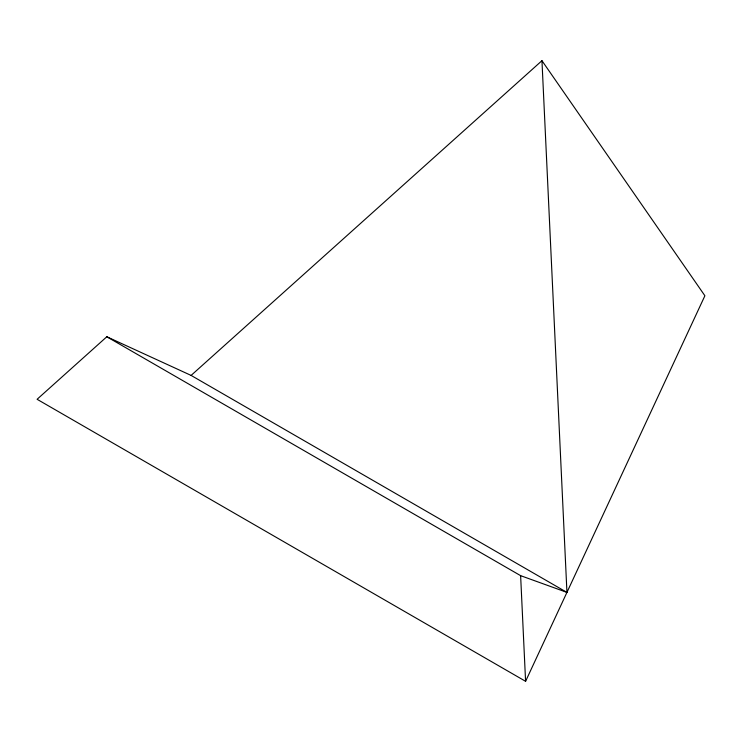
<?xml version="1.0" encoding="UTF-8"?>
<svg xmlns="http://www.w3.org/2000/svg" width="742" height="742" viewBox="0 0 742 742"><rect width="100%" height="100%" fill="white"/><g stroke="black" fill="none" stroke-linecap="round" stroke-linejoin="round"><path stroke-width="1.11" d="M525.586 681.314L704.9 295.761L541.957 60.686L191.102 375.415L106.811 336.757L37.1 399.289L525.586 681.314L520.624 575.662L106.811 336.757M520.624 575.662L566.944 592.404L541.957 60.686M191.102 375.415L566.944 592.404"/></g></svg>
